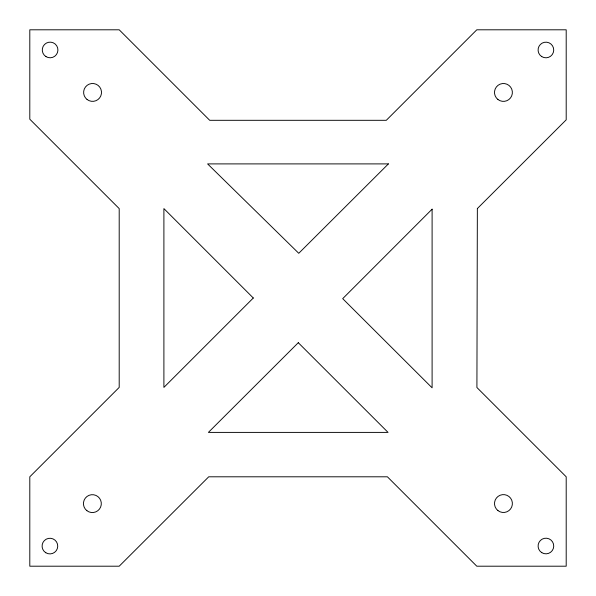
<?xml version="1.0" encoding="UTF-8"?>
<svg xmlns="http://www.w3.org/2000/svg" width="596" height="596" viewBox="0 0 596 596"><rect width="100%" height="100%" fill="white"/><g stroke="black" fill="none" stroke-linecap="round" stroke-linejoin="round"><path stroke-width="0.89" d="M477.359 208.548L476.912 387.512L566.2 476.8L566.2 566.2L476.8 566.2L387.4 476.8L208.727 476.8L119.2 566.2L29.8 566.2L29.8 476.8L119.2 387.4L119.2 208.6L29.8 119.2L29.8 29.8L119.2 29.8L209.71 120.31L386.29 120.31L476.8 29.8L566.2 29.8L566.2 119.833L477.359 208.548M253.3 298L163.9 387.4L163.9 208.6L253.3 298M432.1 209.174L342.7 298.648L432.1 387.817L432.1 209.174M388.398 163.9L298.76 253.3L207.602 163.9L388.398 163.9M298.291 342.7L208.399 432.398L388.056 432.398L298.291 342.7M87.053 99.472A8.94 8.94 0 0 0 101.417 93.684A8.94 8.94 0 0 0 89.221 84.14A8.94 8.94 0 0 0 87.053 99.472M45.974 56.613A7.822 7.822 0 0 0 57.916 50.213A7.822 7.822 0 0 0 46.406 43.068A7.822 7.822 0 0 0 45.974 56.613M497.928 99.487A8.94 8.94 0 0 0 512.292 93.699A8.94 8.94 0 0 0 500.096 84.155A8.94 8.94 0 0 0 497.928 99.487M541.779 56.627A7.822 7.822 0 0 0 553.721 50.235A7.822 7.822 0 0 0 542.211 43.091A7.822 7.822 0 0 0 541.779 56.627M497.936 510.586A8.94 8.94 0 0 0 512.299 504.797A8.94 8.94 0 0 0 500.104 495.254A8.94 8.94 0 0 0 497.936 510.586M541.786 552.656A7.822 7.822 0 0 0 553.729 546.264A7.822 7.822 0 0 0 542.218 539.119A7.822 7.822 0 0 0 541.786 552.656M86.867 510.66A8.94 8.94 0 0 0 101.231 504.872A8.94 8.94 0 0 0 89.035 495.328A8.94 8.94 0 0 0 86.867 510.66M45.788 552.73A7.822 7.822 0 0 0 57.73 546.338A7.822 7.822 0 0 0 46.22 539.186A7.822 7.822 0 0 0 45.788 552.73"/></g></svg>
